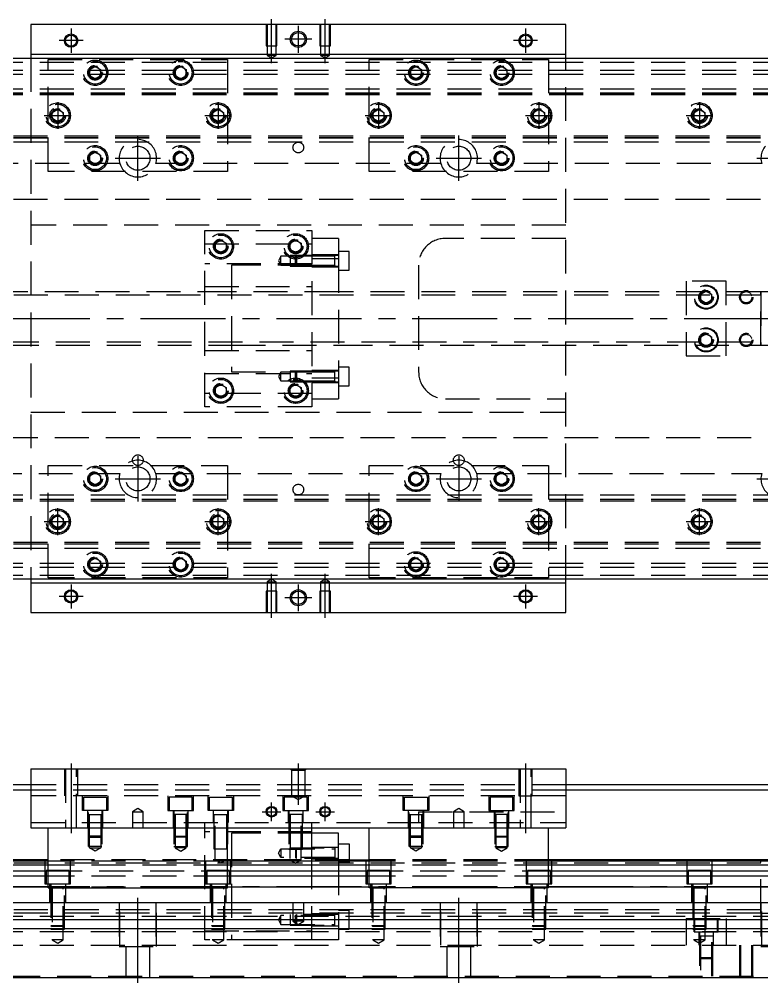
# Model space of a CAD drawing. Extents: x -15 to 702, y -285 to 112.
# Drawn here: x 142.6 to 420.3, y -248.6 to 112 of the extents above; entities that cross this region are included whole.
import ezdxf

# ---------------------------------------------------------------- set-up
doc = ezdxf.new("R2010")
doc.units = 0
doc.linetypes.add('CENTER', pattern=[50.8, 31.75, -6.35, 6.35, -6.35])
doc.linetypes.add('DASHED', pattern=[19.05, 12.7, -6.35])
doc.layers.get('0').update_dxf_attribs({"linetype": 'CONTINUOUS'})
doc.layers.add('CENTER', color=1, linetype='CENTER')

msp = doc.modelspace()

# ---------------------------------------------------------------- linework, layer by layer
at = {"color": 7, "linetype": 'CONTINUOUS'}
for p, q in [((347, 110), (147, 110)), ((147, 110), (147, 99)), ((347, 99), (347, 110)), ((3, 97.5), (491, 97.5)), ((147, 99), (347, 99)), ((147, 99), (147, 97.5)), ((347, 97.5), (347, 99)), ((491, -97.5), (3, -97.5)), ((147, -97.5), (147, -99)), ((347, -99), (147, -99)), ((147, -99), (147, -110)), ((347, -99), (347, -97.5)), ((347, -110), (347, -99)), ((147, -110), (347, -110)), ((147, -168.55), (147, -190.55)), ((147, -168.55), (347, -168.55)), ((347, -168.55), (347, -190.55)), ((147, -174.55), (3, -174.55)), ((147, -176.55), (11, -176.55)), ((491, -174.55), (347, -174.55)), ((483, -176.55), (347, -176.55)), ((147, -190.55), (347, -190.55)), ((153.5, -213.05), (153.5, -190.55)), ((220.5, -213.05), (220.5, -190.55)), ((252, -203.05), (252, -190.55)), ((273.5, -213.05), (273.5, -190.55)), ((340.5, -213.05), (340.5, -190.55)), ((262, -192.55), (252, -192.55)), ((252, -203.05), (252, -192.55)), ((262, -203.05), (262, -192.55)), ((262, -196.55), (266, -196.55)), ((266, -196.55), (266, -203.05)), ((153.5, -203.05), (17, -203.05)), ((153.5, -204.589608), (17, -204.589608)), ((153.5, -202.55), (45, -202.55)), ((273.5, -203.05), (220.5, -203.05)), ((273.5, -204.589608), (220.5, -204.589608)), ((266, -202.55), (273.5, -202.55)), ((420, -202.55), (340.5, -202.55)), ((477, -203.05), (340.5, -203.05)), ((477, -204.589608), (340.5, -204.589608)), ((420, -202.55), (419.995, -202.55)), ((420, -202.549994), (420, -203.05)), ((420, -202.549994), (420, -203.05)), ((420, -202.550502), (420, -202.55)), ((429, -202.55), (420, -202.55)), ((420.005, -202.55), (420, -202.55)), ((420, -203.047168), (420, -202.550502)), ((17, -206.710392), (153.5, -206.710392)), ((153.5, -208.620532), (17, -208.620532)), ((220.5, -206.710392), (273.5, -206.710392)), ((273.5, -208.620532), (220.5, -208.620532)), ((340.5, -206.710392), (477, -206.710392)), ((477, -208.620532), (340.5, -208.620532)), ((153.5, -212.731934), (17, -212.731934)), ((153.5, -213.05), (220.5, -213.05)), ((273.5, -212.731934), (220.5, -212.731934)), ((340.5, -213.05), (273.5, -213.05)), ((477, -212.731934), (340.5, -212.731934)), ((17, -218.55), (477, -218.55)), ((17, -224.85), (477, -224.85)), ((17, -228.25), (477, -228.25)), ((17, -246.55), (477, -246.55))]:
    msp.add_line(p, q, dxfattribs=at)
at = {"color": 3, "linetype": 'DASHED'}
for p, q in [((235.000006, 110), (235.000006, 102)), ((235.35, 110), (235.35, 102)), ((238.65, 102), (238.65, 110)), ((238.999994, 102), (238.999994, 110)), ((255.000006, 110), (255.000006, 102)), ((255.35, 110), (255.35, 102)), ((258.65, 102), (258.65, 110)), ((258.999994, 102), (258.999994, 110)), ((235.000006, 102), (238.999994, 102)), ((235.35, 102), (235.35, 98.5)), ((238.65, 98.5), (238.65, 102)), ((255.000006, 102), (258.999994, 102)), ((255.35, 102), (255.35, 98.5)), ((258.65, 98.5), (258.65, 102)), ((147, 97.5), (147, -97.5)), ((238.65, 98.5), (235.35, 98.5)), ((235.35, 98.5), (237, 97.547372)), ((237, 97.547372), (238.65, 98.5)), ((258.65, 98.5), (255.35, 98.5)), ((255.35, 98.5), (257, 97.547372)), ((257, 97.547372), (258.65, 98.5)), ((347, -97.5), (347, 97.5)), ((17, 96), (477, 96)), ((153.5, 97), (220.5, 97)), ((153.5, 55), (153.5, 97)), ((169, 93.1547), (171, 94.309402)), ((171, 94.309402), (173, 93.1547)), ((201, 93.1547), (203, 94.309402)), ((203, 94.309402), (205, 93.1547)), ((220.5, 97), (220.5, 55)), ((273.5, 97), (340.5, 97)), ((273.5, 55), (273.5, 97)), ((289, 93.1547), (291, 94.309402)), ((291, 94.309402), (293, 93.1547)), ((321, 93.1547), (323, 94.309402)), ((323, 94.309402), (325, 93.1547)), ((340.5, 97), (340.5, 55)), ((17, 93), (477, 93)), ((17, 91.5), (477, 91.5)), ((169, 90.8453), (169, 93.1547)), ((171, 89.690598), (169, 90.8453)), ((173, 90.8453), (171, 89.690598)), ((173, 93.1547), (173, 90.8453)), ((173.483582, 92.286038), (173.5, 92)), ((201, 90.8453), (201, 93.1547)), ((203, 89.690598), (201, 90.8453)), ((205, 90.8453), (203, 89.690598)), ((205, 93.1547), (205, 90.8453)), ((205.483582, 92.286038), (205.5, 92)), ((288.5, 92), (288.518502, 92.303588)), ((289, 90.8453), (289, 93.1547)), ((291, 89.690598), (289, 90.8453)), ((293, 90.8453), (291, 89.690598)), ((293, 93.1547), (293, 90.8453)), ((320.5, 92), (320.512884, 92.253488)), ((321, 90.8453), (321, 93.1547)), ((323, 89.690598), (321, 90.8453)), ((325, 90.8453), (323, 89.690598)), ((325, 93.1547), (325, 90.8453)), ((17, 86), (477, 86)), ((17, 84.460392), (477, 84.460392)), ((17, 84.403994), (477, 84.403994)), ((17, 83.8), (477, 83.8)), ((154.5, 76), (154.534018, 76.411016)), ((155, 77.1547), (157, 78.309402)), ((155, 74.8453), (155, 77.1547)), ((157, 78.309402), (159, 77.1547)), ((159, 77.1547), (159, 74.8453)), ((215, 77.1547), (217, 78.309402)), ((215, 74.8453), (215, 77.1547)), ((217, 78.309402), (219, 77.1547)), ((219, 77.1547), (219, 74.8453)), ((219.483582, 76.286038), (219.5, 76)), ((274.5, 76), (274.534018, 76.411016)), ((275, 77.1547), (277, 78.309402)), ((275, 74.8453), (275, 77.1547)), ((277, 78.309402), (279, 77.1547)), ((279, 77.1547), (279, 74.8453)), ((334.5, 76), (334.534018, 76.411016)), ((335, 77.1547), (337, 78.309402)), ((335, 74.8453), (335, 77.1547)), ((337, 78.309402), (339, 77.1547)), ((339, 77.1547), (339, 74.8453)), ((394.5, 76), (394.534018, 76.411016)), ((395, 77.1547), (397, 78.309402)), ((395, 74.8453), (395, 77.1547)), ((397, 78.309402), (399, 77.1547)), ((399, 77.1547), (399, 74.8453)), ((157, 73.690598), (155, 74.8453)), ((159, 74.8453), (157, 73.690598)), ((217, 73.690598), (215, 74.8453)), ((219, 74.8453), (217, 73.690598)), ((277, 73.690598), (275, 74.8453)), ((279, 74.8453), (277, 73.690598)), ((337, 73.690598), (335, 74.8453)), ((339, 74.8453), (337, 73.690598)), ((397, 73.690598), (395, 74.8453)), ((399, 74.8453), (397, 73.690598)), ((477, 68.2), (17, 68.2)), ((477, 67.596006), (17, 67.596006)), ((477, 67.539608), (17, 67.539608)), ((477, 66), (17, 66)), ((169, 61.1547), (171, 62.309402)), ((171, 62.309402), (173, 61.1547)), ((201, 61.1547), (203, 62.309402)), ((203, 62.309402), (205, 61.1547)), ((289, 61.1547), (291, 62.309402)), ((291, 62.309402), (293, 61.1547)), ((321, 61.1547), (323, 62.309402)), ((323, 62.309402), (325, 61.1547)), ((180.291796, 58), (73.708204, 58)), ((169, 58.8453), (169, 61.1547)), ((171, 57.690598), (169, 58.8453)), ((173, 58.8453), (171, 57.690598)), ((173, 61.1547), (173, 58.8453)), ((173.483582, 60.286038), (173.5, 60)), ((300.291796, 58), (193.708204, 58)), ((201, 58.8453), (201, 61.1547)), ((203, 57.690598), (201, 58.8453)), ((205, 58.8453), (203, 57.690598)), ((205, 61.1547), (205, 58.8453)), ((205.483582, 60.286038), (205.5, 60)), ((289, 58.8453), (289, 61.1547)), ((291, 57.690598), (289, 58.8453)), ((293, 58.8453), (291, 57.690598)), ((293, 61.1547), (293, 58.8453)), ((293.483582, 60.286038), (293.5, 60)), ((420.291796, 58), (313.708204, 58)), ((320.5, 60), (320.512884, 60.253488)), ((321, 58.8453), (321, 61.1547)), ((323, 57.690598), (321, 58.8453)), ((325, 58.8453), (323, 57.690598)), ((325, 61.1547), (325, 58.8453)), ((220.5, 55), (153.5, 55)), ((340.5, 55), (273.5, 55)), ((477, 44.5), (22.640312, 44.5)), ((347, 35), (147, 35)), ((212, 33), (252, 33)), ((212, -33), (212, 33)), ((252, 33), (252, -33)), ((216, 28.1547), (218, 29.309402)), ((218, 29.309402), (220, 28.1547)), ((244, 28.1547), (246, 29.309402)), ((246, 29.309402), (248, 28.1547)), ((262, 30), (252, 30)), ((262, 30), (262, 22.36068)), ((347, 30), (302, 30)), ((212, 28), (252, 28)), ((216, 25.8453), (216, 28.1547)), ((218, 24.690598), (216, 25.8453)), ((220, 25.8453), (218, 24.690598)), ((220, 28.1547), (220, 25.8453)), ((220.483582, 27.286038), (220.5, 27)), ((244, 25.8453), (244, 28.1547)), ((246, 24.690598), (244, 25.8453)), ((248, 25.8453), (246, 24.690598)), ((248, 28.1547), (248, 25.8453)), ((248.483582, 27.286038), (248.5, 27)), ((240.5, 23.300636), (239.547372, 21.650636)), ((239.547372, 21.650636), (240.5, 20.000636)), ((240.5, 20.000636), (240.5, 23.300636)), ((244, 23.300636), (240.5, 23.300636)), ((244, 23.65063), (244, 19.65064)), ((246.35, 23.65063), (244, 23.65063)), ((246, 23.300636), (244, 23.300636)), ((246.35, 23.650636), (246, 23.300636)), ((246, 20.000636), (246, 23.300636)), ((252, 23.300636), (246, 23.300636)), ((252, 23.300636), (246, 23.300636)), ((246.35, 23.650636), (246.35, 19.650636)), ((252, 23.650632), (246.35, 23.650636)), ((252, 23.65063), (246.35, 23.65063)), ((262, 23.900636), (252, 23.900636)), ((260.605, 23.650636), (252, 23.650632)), ((260.6, 23.300636), (252, 23.300636)), ((262, 22.36068), (252, 22.36068)), ((262, 23.650636), (260.595, 23.650636)), ((260.6, 19.65063), (260.6, 23.65064)), ((260.6, 23.300636), (260.6, 23.65064)), ((260.6, 23.434174), (260.6, 23.650636)), ((260.6, 23.650636), (260.6, 23.433968)), ((266, 25.150636), (262, 25.150636)), ((262, 22.36068), (262, -22.36068)), ((266, 18.150636), (266, 25.150636)), ((252, 20.5), (212, 20.5)), ((222, 20), (222, -20)), ((252, 20), (222, 20)), ((240.5, 20.000636), (244, 20.000636)), ((244, 20.000636), (246, 20.000636)), ((244, 19.65064), (246.35, 19.65064)), ((246, 20.000636), (252, 20.000636)), ((246, 20.000636), (246.35, 19.650636)), ((246, 20.000636), (252, 20.000636)), ((246.35, 19.65064), (252, 19.65064)), ((246.35, 19.650636), (252, 19.650638)), ((252, 20.000636), (260.6, 20.000636)), ((252, 19.650638), (260.605, 19.650636)), ((252, 19.400636), (262, 19.400636)), ((260.595, 19.650636), (262, 19.650636)), ((260.6, 19.65063), (260.6, 20.000636)), ((260.6, 19.867344), (260.6, 19.650636)), ((260.6, 19.650636), (260.6, 19.867096)), ((262, 18.150636), (266, 18.150636)), ((292, 20), (292, -20)), ((212, 12), (252, 12)), ((392, 14), (392, -14)), ((407, 14), (392, 14)), ((407, -14), (407, 14)), ((222, 10), (42, 10)), ((420, 8.75), (42, 8.75)), ((262, 10), (222, 10)), ((262, 10), (222, 10)), ((262, 9.999994), (222, 9.999994)), ((420.005, 10), (262, 10)), ((397.5, 9.1547), (399.5, 10.309402)), ((397.5, 6.8453), (397.5, 9.1547)), ((399.5, 10.309402), (401.5, 9.1547)), ((401.5, 9.1547), (401.5, 6.8453)), ((401.983582, 8.286038), (402, 8)), ((429, 10), (419.995, 10)), ((420, 10.000006), (420, -10.000006)), ((420, 10.000006), (420, -10.000006)), ((420, -10), (420, 10)), ((420, 10), (420, 8.95261)), ((399.5, 5.690598), (397.5, 6.8453)), ((401.5, 6.8453), (399.5, 5.690598)), ((397.5, -6.8453), (399.5, -5.690598)), ((397.5, -9.1547), (397.5, -6.8453)), ((399.5, -5.690598), (401.5, -6.8453)), ((401.5, -6.8453), (401.5, -9.1547)), ((42, -8.75), (420, -8.75)), ((42, -10), (222, -10)), ((222, -9.999994), (262, -9.999994)), ((222, -10), (262, -10)), ((222, -10), (262, -10)), ((262, -10), (420.005, -10)), ((399.5, -10.309402), (397.5, -9.1547)), ((401.5, -9.1547), (399.5, -10.309402)), ((401.983582, -7.713962), (402, -8)), ((419.995, -10), (429, -10)), ((420, -8.95261), (420, -9.999498)), ((420, -9.999498), (420, -10)), ((212, -12), (252, -12)), ((392, -14), (407, -14)), ((212, -20.5), (252, -20.5)), ((222, -20), (252, -20)), ((240.5, -20.000636), (239.547372, -21.650636)), ((240.5, -23.300636), (240.5, -20.000636)), ((244, -20.000636), (240.5, -20.000636)), ((244, -19.65064), (244, -23.65063)), ((246.35, -19.65064), (244, -19.65064)), ((246, -20.000636), (244, -20.000636)), ((246.35, -19.650636), (246, -20.000636)), ((246, -23.300636), (246, -20.000636)), ((252, -20.000636), (246, -20.000636)), ((252, -20.000636), (246, -20.000636)), ((246.35, -19.650636), (246.35, -23.650636)), ((252, -19.650638), (246.35, -19.650636)), ((252, -19.65064), (246.35, -19.65064)), ((262, -19.400636), (252, -19.400636)), ((260.605, -19.650636), (252, -19.650638)), ((260.6, -20.000636), (252, -20.000636)), ((262, -19.650636), (260.595, -19.650636)), ((260.6, -23.65064), (260.6, -19.65063)), ((260.6, -20.000636), (260.6, -19.65063)), ((260.6, -19.867096), (260.6, -19.650636)), ((260.6, -19.650636), (260.6, -19.867302)), ((266, -18.150636), (262, -18.150636)), ((266, -25.150636), (266, -18.150636)), ((216, -25.8453), (218, -24.690598)), ((218, -24.690598), (220, -25.8453)), ((239.547372, -21.650636), (240.5, -23.300636)), ((240.5, -23.300636), (244, -23.300636)), ((244, -23.300636), (246, -23.300636)), ((244, -23.65063), (246.35, -23.65063)), ((244, -25.8453), (246, -24.690598)), ((246, -23.300636), (252, -23.300636)), ((246, -23.300636), (246.35, -23.650636)), ((246, -23.300636), (252, -23.300636)), ((246, -24.690598), (248, -25.8453)), ((246.35, -23.65063), (252, -23.65063)), ((246.35, -23.650636), (252, -23.650632)), ((262, -22.36068), (252, -22.36068)), ((252, -23.300636), (260.6, -23.300636)), ((252, -23.650632), (260.605, -23.650636)), ((252, -23.900636), (262, -23.900636)), ((260.595, -23.650636), (262, -23.650636)), ((260.6, -23.65064), (260.6, -23.300636)), ((260.6, -23.433926), (260.6, -23.650636)), ((260.6, -23.650636), (260.6, -23.434174)), ((262, -22.36068), (262, -30)), ((262, -25.150636), (266, -25.150636)), ((252, -28), (212, -28)), ((215.5, -27), (215.518502, -26.696412)), ((216, -28.1547), (216, -25.8453)), ((218, -29.309402), (216, -28.1547)), ((220, -28.1547), (218, -29.309402)), ((220, -25.8453), (220, -28.1547)), ((244, -28.1547), (244, -25.8453)), ((246, -29.309402), (244, -28.1547)), ((248, -28.1547), (246, -29.309402)), ((248, -25.8453), (248, -28.1547)), ((248.483582, -26.713962), (248.5, -27)), ((252, -30), (262, -30)), ((302, -30), (347, -30)), ((147, -35), (347, -35)), ((252, -33), (212, -33)), ((22.640312, -44.5), (477, -44.5)), ((153.5, -55), (220.5, -55)), ((153.5, -97), (153.5, -55)), ((220.5, -55), (220.5, -97)), ((273.5, -97), (273.5, -55)), ((273.5, -55), (340.5, -55)), ((340.5, -55), (340.5, -97)), ((73.708204, -58), (180.291796, -58)), ((168.5, -60), (168.512884, -59.746512)), ((169, -58.8453), (171, -57.690598)), ((169, -61.1547), (169, -58.8453)), ((171, -62.309402), (169, -61.1547)), ((171, -57.690598), (173, -58.8453)), ((173, -61.1547), (171, -62.309402)), ((173, -58.8453), (173, -61.1547)), ((193.708204, -58), (300.291796, -58)), ((201, -58.8453), (203, -57.690598)), ((201, -61.1547), (201, -58.8453)), ((203, -62.309402), (201, -61.1547)), ((203, -57.690598), (205, -58.8453)), ((205, -61.1547), (203, -62.309402)), ((205, -58.8453), (205, -61.1547)), ((205.483582, -59.713962), (205.5, -60)), ((289, -58.8453), (291, -57.690598)), ((289, -61.1547), (289, -58.8453)), ((291, -62.309402), (289, -61.1547)), ((291, -57.690598), (293, -58.8453)), ((293, -61.1547), (291, -62.309402)), ((293, -58.8453), (293, -61.1547)), ((293.483582, -59.713962), (293.5, -60)), ((313.708204, -58), (420.291796, -58)), ((321, -58.8453), (323, -57.690598)), ((321, -61.1547), (321, -58.8453)), ((323, -62.309402), (321, -61.1547)), ((323, -57.690598), (325, -58.8453)), ((325, -61.1547), (323, -62.309402)), ((325, -58.8453), (325, -61.1547)), ((325.483582, -59.713962), (325.5, -60)), ((17, -66), (477, -66)), ((17, -67.539608), (477, -67.539608)), ((17, -67.596006), (477, -67.596006)), ((17, -68.2), (477, -68.2)), ((155, -74.8453), (157, -73.690598)), ((155, -77.1547), (155, -74.8453)), ((157, -73.690598), (159, -74.8453)), ((159, -74.8453), (159, -77.1547)), ((159.483582, -75.713962), (159.5, -76)), ((214.5, -76), (214.534018, -75.588984)), ((215, -74.8453), (217, -73.690598)), ((215, -77.1547), (215, -74.8453)), ((217, -73.690598), (219, -74.8453)), ((219, -74.8453), (219, -77.1547)), ((274.5, -76), (274.534018, -75.588984)), ((275, -74.8453), (277, -73.690598)), ((275, -77.1547), (275, -74.8453)), ((277, -73.690598), (279, -74.8453)), ((279, -74.8453), (279, -77.1547)), ((335, -74.8453), (337, -73.690598)), ((335, -77.1547), (335, -74.8453)), ((337, -73.690598), (339, -74.8453)), ((339, -74.8453), (339, -77.1547)), ((339.483582, -75.713962), (339.5, -76)), ((394.5, -76), (394.534018, -75.588984)), ((395, -74.8453), (397, -73.690598)), ((395, -77.1547), (395, -74.8453)), ((397, -73.690598), (399, -74.8453)), ((399, -74.8453), (399, -77.1547)), ((157, -78.309402), (155, -77.1547)), ((159, -77.1547), (157, -78.309402)), ((217, -78.309402), (215, -77.1547)), ((219, -77.1547), (217, -78.309402)), ((277, -78.309402), (275, -77.1547)), ((279, -77.1547), (277, -78.309402)), ((337, -78.309402), (335, -77.1547)), ((339, -77.1547), (337, -78.309402)), ((397, -78.309402), (395, -77.1547)), ((399, -77.1547), (397, -78.309402)), ((477, -83.8), (17, -83.8)), ((477, -84.403994), (17, -84.403994)), ((477, -84.460392), (17, -84.460392)), ((477, -86), (17, -86)), ((169, -90.8453), (171, -89.690598)), ((171, -89.690598), (173, -90.8453)), ((201, -90.8453), (203, -89.690598)), ((203, -89.690598), (205, -90.8453)), ((289, -90.8453), (291, -89.690598)), ((291, -89.690598), (293, -90.8453)), ((321, -90.8453), (323, -89.690598)), ((323, -89.690598), (325, -90.8453)), ((17, -91.5), (477, -91.5)), ((17, -93), (477, -93)), ((168.5, -92), (168.512884, -91.746512)), ((169, -93.1547), (169, -90.8453)), ((171, -94.309402), (169, -93.1547)), ((173, -93.1547), (171, -94.309402)), ((173, -90.8453), (173, -93.1547)), ((201, -93.1547), (201, -90.8453)), ((203, -94.309402), (201, -93.1547)), ((205, -93.1547), (203, -94.309402)), ((205, -90.8453), (205, -93.1547)), ((205.483582, -91.713962), (205.5, -92)), ((289, -93.1547), (289, -90.8453)), ((291, -94.309402), (289, -93.1547)), ((293, -93.1547), (291, -94.309402)), ((293, -90.8453), (293, -93.1547)), ((293.483582, -91.713962), (293.5, -92)), ((321, -93.1547), (321, -90.8453)), ((323, -94.309402), (321, -93.1547)), ((325, -93.1547), (323, -94.309402)), ((325, -90.8453), (325, -93.1547)), ((325.483582, -91.713962), (325.5, -92)), ((17, -96), (477, -96)), ((220.5, -97), (153.5, -97)), ((340.5, -97), (273.5, -97)), ((237, -97.547372), (235.35, -98.5)), ((235.35, -98.5), (238.65, -98.5)), ((235.35, -98.5), (235.35, -102)), ((238.65, -98.5), (237, -97.547372)), ((238.65, -102), (238.65, -98.5)), ((257, -97.547372), (255.35, -98.5)), ((255.35, -98.5), (258.65, -98.5)), ((255.35, -98.5), (255.35, -102)), ((258.65, -98.5), (257, -97.547372)), ((258.65, -102), (258.65, -98.5)), ((238.999994, -102), (235.000006, -102)), ((235.000006, -102), (235.000006, -110)), ((235.35, -102), (235.35, -110)), ((238.65, -110), (238.65, -102)), ((238.999994, -110), (238.999994, -102)), ((258.999994, -102), (255.000006, -102)), ((255.000006, -102), (255.000006, -110)), ((255.35, -102), (255.35, -110)), ((258.65, -110), (258.65, -102)), ((258.999994, -110), (258.999994, -102)), ((159.500006, -168.55), (159.500006, -178.55)), ((159.9, -168.55), (159.9, -190.55)), ((164.1, -190.55), (164.1, -168.55)), ((164.499994, -178.55), (164.499994, -168.55)), ((244.5, -169.05), (244, -168.55)), ((244.5, -169.05), (244.5, -178.55)), ((244.5, -169.05), (249.5, -169.05)), ((250, -168.55), (249.5, -169.05)), ((249.5, -178.55), (249.5, -169.05)), ((329.500006, -168.55), (329.500006, -178.55)), ((329.9, -168.55), (329.9, -190.55)), ((334.1, -190.55), (334.1, -168.55)), ((334.499994, -178.55), (334.499994, -168.55)), ((347, -174.55), (147, -174.55)), ((347, -176.55), (147, -176.55)), ((347, -178.55), (147, -178.55)), ((166.25, -184.05), (166.25, -178.55)), ((166.75, -179.05), (175.25, -179.05)), ((166.75, -184.05), (166.75, -179.05)), ((175.25, -179.05), (175.25, -184.05)), ((175.75, -178.55), (175.75, -184.05)), ((198.25, -178.55), (198.25, -184.05)), ((207.25, -179.05), (198.75, -179.05)), ((198.75, -179.05), (198.75, -184.05)), ((207.25, -184.05), (207.25, -179.05)), ((207.75, -184.05), (207.75, -178.55)), ((213.25, -184.05), (213.25, -178.55)), ((213.75, -179.05), (222.25, -179.05)), ((213.75, -184.05), (213.75, -179.05)), ((222.25, -179.05), (222.25, -184.05)), ((222.75, -178.55), (222.75, -184.05)), ((241.25, -178.55), (241.25, -184.05)), ((250.25, -179.05), (241.75, -179.05)), ((241.75, -179.05), (241.75, -184.05)), ((249.5, -178.55), (244.5, -178.55)), ((244.5, -178.55), (247, -179.993376)), ((247, -179.993376), (249.5, -178.55)), ((250.25, -184.05), (250.25, -179.05)), ((250.75, -184.05), (250.75, -178.55)), ((286.25, -184.05), (286.25, -178.55)), ((286.75, -179.05), (295.25, -179.05)), ((286.75, -184.05), (286.75, -179.05)), ((295.25, -179.05), (295.25, -184.05)), ((295.75, -178.55), (295.75, -184.05)), ((318.25, -178.55), (318.25, -184.05)), ((327.25, -179.05), (318.75, -179.05)), ((318.75, -179.05), (318.75, -184.05)), ((327.25, -184.05), (327.25, -179.05)), ((327.75, -184.05), (327.75, -178.55)), ((329.500006, -178.55), (334.499994, -178.55)), ((187, -183.3953), (185, -184.55)), ((189, -184.55), (187, -183.3953)), ((307, -183.3953), (305, -184.55)), ((309, -184.55), (307, -183.3953)), ((175.75, -184.05), (166.25, -184.05)), ((168.25, -190.55), (168.25, -184.05)), ((168.500006, -197.55), (168.499992, -184.05)), ((168.499994, -185.65), (173.500006, -185.65)), ((168.9, -198.05), (168.9, -185.65)), ((173.1, -185.65), (173.1, -198.05)), ((173.500008, -184.05), (173.499994, -197.55)), ((173.75, -184.05), (173.75, -190.55)), ((185, -184.55), (187, -184.55)), ((185, -184.55), (185, -190.55)), ((187, -184.55), (189, -184.55)), ((189, -190.55), (189, -184.55)), ((198.25, -184.05), (207.75, -184.05)), ((200.25, -184.05), (200.25, -190.55)), ((200.499992, -184.05), (200.500006, -197.55)), ((205.500006, -185.65), (200.499994, -185.65)), ((200.9, -185.65), (200.9, -198.05)), ((205.1, -198.05), (205.1, -185.65)), ((205.499994, -197.55), (205.500008, -184.05)), ((205.75, -190.55), (205.75, -184.05)), ((222.75, -184.05), (213.25, -184.05)), ((215.25, -188.55), (215.25, -184.05)), ((215.500006, -198.55), (215.499994, -184.05)), ((215.499995, -185.65), (220.500005, -185.65)), ((215.9, -202.55), (215.9, -185.65)), ((220.1, -185.65), (220.1, -202.55)), ((220.500006, -184.05), (220.499994, -198.55)), ((220.75, -184.05), (220.75, -188.55)), ((241.25, -184.05), (250.75, -184.05)), ((243.25, -184.05), (243.25, -188.55)), ((243.499994, -184.05), (243.500006, -198.55)), ((248.500005, -185.65), (243.499995, -185.65)), ((243.9, -185.65), (243.9, -202.55)), ((248.1, -202.55), (248.1, -185.65)), ((248.499994, -198.55), (248.500006, -184.05)), ((248.75, -188.55), (248.75, -184.05)), ((295.75, -184.05), (286.25, -184.05)), ((288.25, -190.55), (288.25, -184.05)), ((288.500006, -197.55), (288.499992, -184.05)), ((288.499994, -185.65), (293.500006, -185.65)), ((288.9, -198.05), (288.9, -185.65)), ((292, -184.55), (347, -184.55)), ((292, -184.55), (292, -188.55)), ((293.1, -185.65), (293.1, -198.05)), ((293.500008, -184.05), (293.499994, -197.55)), ((293.75, -184.05), (293.75, -190.55)), ((305, -184.55), (307, -184.55)), ((305, -184.55), (305, -190.55)), ((307, -184.55), (309, -184.55)), ((309, -190.55), (309, -184.55)), ((318.25, -184.05), (327.75, -184.05)), ((320.25, -184.05), (320.25, -190.55)), ((320.499992, -184.05), (320.500006, -197.55)), ((325.500006, -185.65), (320.499994, -185.65)), ((320.9, -185.65), (320.9, -198.05)), ((325.1, -198.05), (325.1, -185.65)), ((325.499994, -197.55), (325.500008, -184.05)), ((325.75, -190.55), (325.75, -184.05)), ((147, -188.55), (347, -188.55)), ((212, -190.55), (212, -188.55)), ((212, -232.55), (212, -190.55)), ((252, -190.55), (252, -188.55)), ((173.5, -193.65), (168.5, -193.65)), ((168.9, -194.05), (168.5, -193.65)), ((168.9, -194.05), (173.1, -194.05)), ((173.5, -193.65), (173.1, -194.05)), ((200.5, -193.65), (205.5, -193.65)), ((200.5, -193.65), (200.9, -194.05)), ((205.1, -194.05), (200.9, -194.05)), ((205.1, -194.05), (205.5, -193.65)), ((252, -192.05), (212, -192.05)), ((222, -192.55), (222, -232.55)), ((252, -192.55), (222, -192.55)), ((293.5, -193.65), (288.5, -193.65)), ((288.9, -194.05), (288.5, -193.65)), ((288.9, -194.05), (293.1, -194.05)), ((293.5, -193.65), (293.1, -194.05)), ((320.5, -193.65), (325.5, -193.65)), ((320.5, -193.65), (320.9, -194.05)), ((325.1, -194.05), (320.9, -194.05)), ((325.1, -194.05), (325.5, -193.65)), ((173.499994, -197.55), (168.500006, -197.55)), ((168.9, -198.05), (173.1, -198.05)), ((171, -199.262436), (168.9, -198.05)), ((173.1, -198.05), (171, -199.262436)), ((200.500006, -197.55), (205.499994, -197.55)), ((205.1, -198.05), (200.9, -198.05)), ((200.9, -198.05), (203, -199.262436)), ((203, -199.262436), (205.1, -198.05)), ((244, -200.25), (244, -198.050006)), ((244, -198.050006), (262, -198.050006)), ((246, -198.4), (246.35, -198.05)), ((246.35, -200.25), (246.35, -198.05)), ((252, -197.8), (262, -197.8)), ((260.6, -198.049994), (260.6, -202.050006)), ((293.499994, -197.55), (288.500006, -197.55)), ((288.9, -198.05), (293.1, -198.05)), ((291, -199.262436), (288.9, -198.05)), ((293.1, -198.05), (291, -199.262436)), ((320.500006, -197.55), (325.499994, -197.55)), ((325.1, -198.05), (320.9, -198.05)), ((320.9, -198.05), (323, -199.262436)), ((323, -199.262436), (325.1, -198.05)), ((220.499994, -198.55), (215.500006, -198.55)), ((239.547372, -200.05), (240.5, -198.4)), ((240.5, -201.7), (239.547372, -200.05)), ((240.5, -198.4), (240.5, -201.7)), ((240.5, -198.4), (260.6, -198.4)), ((260.6, -201.7), (240.5, -201.7)), ((243.500006, -198.55), (248.499994, -198.55)), ((244, -202.049994), (244, -200.25)), ((246, -198.4), (246, -200.25)), ((246, -200.25), (246, -201.7)), ((246.35, -202.05), (246, -201.7)), ((246.35, -202.05), (246.35, -200.25)), ((420, -203.8), (42, -203.8)), ((152.25, -203.05), (152.25, -211.55)), ((266, -202.55), (153.5, -202.55)), ((220.5, -203.05), (153.5, -203.05)), ((220.5, -204.589608), (153.5, -204.589608)), ((161.75, -211.55), (161.75, -203.05)), ((212.25, -203.05), (212.25, -211.55)), ((215.9, -202.55), (220.1, -202.55)), ((218, -203.762436), (215.9, -202.55)), ((220.1, -202.55), (218, -203.762436)), ((221.75, -211.55), (221.75, -203.05)), ((248.1, -202.55), (243.9, -202.55)), ((243.9, -202.55), (246, -203.762436)), ((262, -202.049994), (244, -202.049994)), ((246, -203.762436), (248.1, -202.55)), ((262, -202.3), (252, -202.3)), ((252, -232.55), (252, -203.05)), ((252, -232.55), (252, -203.05)), ((262, -203.05), (262, -232.55)), ((266, -203.55), (262, -203.55)), ((266, -203.05), (266, -203.55)), ((272.25, -203.05), (272.25, -211.55)), ((340.5, -202.55), (273.5, -202.55)), ((340.5, -203.05), (273.5, -203.05)), ((340.5, -204.589608), (273.5, -204.589608)), ((281.75, -211.55), (281.75, -203.05)), ((332.25, -203.05), (332.25, -211.55)), ((341.75, -211.55), (341.75, -203.05)), ((392.25, -203.05), (392.25, -211.55)), ((401.75, -211.55), (401.75, -203.05)), ((420, -222.55), (420, -203.05)), ((161.25, -206.55), (152.75, -206.55)), ((152.75, -206.55), (152.75, -211.55)), ((153.5, -206.710392), (220.5, -206.710392)), ((220.5, -208.620532), (153.5, -208.620532)), ((161.25, -211.55), (161.25, -206.55)), ((221.25, -206.55), (212.75, -206.55)), ((212.75, -206.55), (212.75, -211.55)), ((221.25, -211.55), (221.25, -206.55)), ((281.25, -206.55), (272.75, -206.55)), ((272.75, -206.55), (272.75, -211.55)), ((273.5, -206.710392), (340.5, -206.710392)), ((340.5, -208.620532), (273.5, -208.620532)), ((281.25, -211.55), (281.25, -206.55)), ((341.25, -206.55), (332.75, -206.55)), ((332.75, -206.55), (332.75, -211.55)), ((341.25, -211.55), (341.25, -206.55)), ((401.25, -206.55), (392.75, -206.55)), ((392.75, -206.55), (392.75, -211.55)), ((401.25, -211.55), (401.25, -206.55)), ((152.25, -211.55), (161.75, -211.55)), ((154, -211.55), (154, -218.55)), ((154.500006, -211.55), (154.500006, -228.55)), ((159.499994, -228.55), (159.499994, -211.55)), ((160, -218.55), (160, -211.55)), ((212.25, -211.55), (221.75, -211.55)), ((214, -211.55), (214, -218.55)), ((214.500006, -211.55), (214.500006, -228.55)), ((219.499994, -228.55), (219.499994, -211.55)), ((220, -218.55), (220, -211.55)), ((272.25, -211.55), (281.75, -211.55)), ((274, -211.55), (274, -218.55)), ((274.500006, -211.55), (274.500006, -228.55)), ((279.499994, -228.55), (279.499994, -211.55)), ((280, -218.55), (280, -211.55)), ((332.25, -211.55), (341.75, -211.55)), ((334, -211.55), (334, -218.55)), ((334.500006, -211.55), (334.500006, -228.55)), ((339.499994, -228.55), (339.499994, -211.55)), ((340, -218.55), (340, -211.55)), ((392.25, -211.55), (401.75, -211.55)), ((394, -211.55), (394, -218.55)), ((394.500006, -211.55), (394.500006, -228.55)), ((399.499994, -228.55), (399.499994, -211.55)), ((400, -218.55), (400, -211.55)), ((220.5, -212.731934), (153.5, -212.731934)), ((159.500006, -213.15), (154.499994, -213.15)), ((154.9, -213.15), (154.9, -232.55)), ((159.1, -232.55), (159.1, -213.15)), ((219.500006, -213.15), (214.499994, -213.15)), ((214.9, -213.15), (214.9, -232.55)), ((219.1, -232.55), (219.1, -213.15)), ((340.5, -212.731934), (273.5, -212.731934)), ((279.500006, -213.15), (274.499994, -213.15)), ((274.9, -213.15), (274.9, -232.55)), ((279.1, -232.55), (279.1, -213.15)), ((339.500006, -213.15), (334.499994, -213.15)), ((334.9, -213.15), (334.9, -232.55)), ((339.1, -232.55), (339.1, -213.15)), ((399.500006, -213.15), (394.499994, -213.15)), ((394.9, -213.15), (394.9, -232.55)), ((399.1, -232.55), (399.1, -213.15)), ((180, -218.55), (180, -235.05)), ((180.291796, -234.55), (180.291796, -218.55)), ((193.708204, -218.55), (193.708204, -234.55)), ((194, -235.05), (194, -218.55)), ((245, -218.55), (245, -225.55)), ((249, -225.55), (249, -218.55)), ((300, -218.55), (300, -235.05)), ((300.291796, -234.55), (300.291796, -218.55)), ((313.708204, -218.55), (313.708204, -234.55)), ((314, -235.05), (314, -218.55)), ((420, -218.55), (420, -235.05)), ((420.291796, -234.55), (420.291796, -218.55)), ((420, -221.3), (42, -221.3)), ((420, -222.55), (42, -222.55)), ((240.5, -223.4), (239.547372, -225.05)), ((240.5, -226.7), (240.5, -223.4)), ((260.6, -223.4), (240.5, -223.4)), ((244, -223.050006), (244, -224.85)), ((262, -223.050006), (244, -223.050006)), ((246.35, -223.05), (246, -223.4)), ((246, -224.85), (246, -223.4)), ((246.35, -223.05), (246.35, -224.85)), ((262, -222.8), (252, -222.8)), ((260.6, -227.050006), (260.6, -223.049994)), ((266, -221.55), (262, -221.55)), ((266, -224.85), (266, -221.55)), ((420.291796, -222.55), (429, -222.55)), ((17, -223.7), (477, -223.7)), ((239.547372, -225.05), (240.5, -226.7)), ((240.5, -226.7), (260.6, -226.7)), ((244, -224.85), (244, -227.049994)), ((244, -227.049994), (262, -227.049994)), ((249, -225.55), (245, -225.55)), ((245, -225.55), (247, -226.7047)), ((246, -226.7), (246, -224.85)), ((246, -226.7), (246.35, -227.05)), ((246.35, -224.85), (246.35, -227.05)), ((247, -226.7047), (249, -225.55)), ((266, -228.25), (266, -224.85)), ((392, -224.55), (392, -234.55)), ((392, -224.55), (407, -224.55)), ((395, -229.55), (395, -224.55)), ((395.25, -229.55), (395.25, -224.55)), ((403.75, -229.55), (403.75, -224.55)), ((404, -229.55), (404, -224.55)), ((407, -224.55), (407, -234.55)), ((17, -229.4), (477, -229.4)), ((154.5, -227.15), (159.5, -227.15)), ((154.5, -227.15), (154.9, -227.55)), ((154.500006, -228.55), (159.499994, -228.55)), ((159.1, -227.55), (154.9, -227.55)), ((159.1, -227.55), (159.5, -227.15)), ((212, -229.17077), (252, -229.17077)), ((214.5, -227.15), (219.5, -227.15)), ((214.5, -227.15), (214.9, -227.55)), ((214.500006, -228.55), (219.499994, -228.55)), ((219.1, -227.55), (214.9, -227.55)), ((219.1, -227.55), (219.5, -227.15)), ((252, -227.3), (262, -227.3)), ((262, -228.55), (266, -228.55)), ((266, -228.55), (266, -228.25)), ((274.5, -227.15), (279.5, -227.15)), ((274.5, -227.15), (274.9, -227.55)), ((274.500006, -228.55), (279.499994, -228.55)), ((279.1, -227.55), (274.9, -227.55)), ((279.1, -227.55), (279.5, -227.15)), ((334.5, -227.15), (339.5, -227.15)), ((334.5, -227.15), (334.9, -227.55)), ((334.500006, -228.55), (339.499994, -228.55)), ((339.1, -227.55), (334.9, -227.55)), ((339.1, -227.55), (339.5, -227.15)), ((394.5, -227.15), (399.5, -227.15)), ((394.5, -227.15), (394.9, -227.55)), ((394.500006, -228.55), (399.499994, -228.55)), ((399.1, -227.55), (394.9, -227.55)), ((395, -229.55), (404, -229.55)), ((396.75, -229.55), (396.75, -234.55)), ((396.999996, -229.55), (397.000006, -246.05)), ((399.1, -227.55), (399.5, -227.15)), ((401.999994, -246.05), (402.000004, -229.55)), ((402.25, -234.55), (402.25, -229.55)), ((159.1, -232.55), (154.9, -232.55)), ((154.9, -232.55), (157, -233.762436)), ((157, -233.762436), (159.1, -232.55)), ((252, -232.55), (212, -232.55)), ((219.1, -232.55), (214.9, -232.55)), ((214.9, -232.55), (217, -233.762436)), ((217, -233.762436), (219.1, -232.55)), ((262, -232.55), (222, -232.55)), ((279.1, -232.55), (274.9, -232.55)), ((274.9, -232.55), (277, -233.762436)), ((277, -233.762436), (279.1, -232.55)), ((339.1, -232.55), (334.9, -232.55)), ((334.9, -232.55), (337, -233.762436)), ((337, -233.762436), (339.1, -232.55)), ((399.1, -232.55), (394.9, -232.55)), ((394.9, -232.55), (397, -233.762436)), ((402.000006, -231.15), (396.999994, -231.15)), ((402.000006, -231.15), (396.999994, -231.15)), ((397, -233.762436), (399.1, -232.55)), ((397.4, -231.15), (397.4, -246.05)), ((401.6, -246.05), (401.6, -231.15)), ((17, -234.55), (477, -234.55)), ((180, -235.05), (194, -235.05)), ((182.5, -235.05), (182.5, -246.55)), ((191.5, -246.55), (191.5, -235.05)), ((300, -235.05), (314, -235.05)), ((302.5, -235.05), (302.5, -246.55)), ((311.5, -246.55), (311.5, -235.05)), ((412.000006, -234.55), (412.000006, -246.05)), ((412.4, -234.55), (412.4, -246.05)), ((416.6, -246.05), (416.6, -234.55)), ((416.999994, -246.05), (416.999994, -234.55)), ((420, -235.05), (434, -235.05)), ((397, -239.15), (402, -239.15)), ((397, -239.15), (397.4, -239.55)), ((401.6, -239.55), (397.4, -239.55)), ((401.6, -239.55), (402, -239.15)), ((23.499992, -246.05), (477, -246.05))]:
    msp.add_line(p, q, dxfattribs=at)
at = {"color": 3, "linetype": 'CONTINUOUS'}
for centre, radius in [((162, 104), 2.5), ((332, 104), 2.5), ((162, -104), 2.5), ((332, -104), 2.5), ((237, -184.55), 2), ((257, -184.55), 2)]:
    msp.add_circle(centre, radius, dxfattribs=at)
at = {"color": 7, "linetype": 'CONTINUOUS'}
for centre, radius in [((162, 104), 2.1), ((247, 104.5), 3), ((247, 104.5), 2.5), ((332, 104), 2.1), ((162, -104), 2.1), ((247, -104.5), 3), ((247, -104.5), 2.5), ((332, -104), 2.1), ((237, -184.55), 1.65), ((257, -184.55), 1.65)]:
    msp.add_circle(centre, radius, dxfattribs=at)
at = {"color": 3, "linetype": 'DASHED'}
for centre, radius in [((171, 92), 4.75), ((171, 92), 4.25), ((171, 92), 2.75), ((171, 92), 2.5), ((203, 92), 4.75), ((203, 92), 4.25), ((203, 92), 2.75), ((203, 92), 2.5), ((291, 92), 4.75), ((291, 92), 4.25), ((291, 92), 2.75), ((291, 92), 2.5), ((323, 92), 4.75), ((323, 92), 4.25), ((323, 92), 2.75), ((323, 92), 2.5), ((157, 76), 4.75), ((157, 76), 4.25), ((217, 76), 4.75), ((217, 76), 4.25), ((277, 76), 4.75), ((277, 76), 4.25), ((337, 76), 4.75), ((337, 76), 4.25), ((397, 76), 4.75), ((397, 76), 4.25), ((157, 76), 3), ((157, 76), 2.5), ((157, 76), 2.1), ((217, 76), 3), ((217, 76), 2.5), ((217, 76), 2.1), ((277, 76), 3), ((277, 76), 2.5), ((277, 76), 2.1), ((337, 76), 3), ((337, 76), 2.5), ((337, 76), 2.1), ((397, 76), 3), ((397, 76), 2.5), ((397, 76), 2.1), ((247, 64), 2), ((171, 60), 4.75), ((171, 60), 4.25), ((171, 60), 2.75), ((171, 60), 2.5), ((171, 60), 2.1), ((187, 60), 4.5), ((203, 60), 4.75), ((203, 60), 4.25), ((203, 60), 2.75), ((203, 60), 2.5), ((203, 60), 2.1), ((291, 60), 4.75), ((291, 60), 4.25), ((291, 60), 2.75), ((291, 60), 2.5), ((291, 60), 2.1), ((307, 60), 4.5), ((323, 60), 4.75), ((323, 60), 4.25), ((323, 60), 2.75), ((323, 60), 2.5), ((323, 60), 2.1), ((218, 27), 4.75), ((218, 27), 4.25), ((218, 27), 2.75), ((218, 27), 2.5), ((218, 27), 2.1), ((246, 27), 4.75), ((246, 27), 4.25), ((246, 27), 2.75), ((246, 27), 2.5), ((246, 27), 2.1), ((399.5, 8), 4.5), ((399.5, 8), 4.25), ((399.5, 8), 2.75), ((399.5, 8), 2.5), ((399.5, 8), 2.1), ((414.5, 8), 2.5), ((414.5, 8), 2.1), ((399.5, -8), 4.5), ((399.5, -8), 4.25), ((399.5, -8), 2.75), ((399.5, -8), 2.5), ((399.5, -8), 2.1), ((414.5, -8), 2.5), ((414.5, -8), 2.1), ((218, -27), 4.75), ((218, -27), 4.25), ((218, -27), 2.75), ((218, -27), 2.5), ((218, -27), 2.1), ((246, -27), 4.75), ((246, -27), 4.25), ((246, -27), 2.75), ((246, -27), 2.5), ((246, -27), 2.1), ((187, -53), 2), ((307, -53), 2), ((171, -60), 4.75), ((171, -60), 4.25), ((171, -60), 2.75), ((171, -60), 2.5), ((187, -60), 4.5), ((203, -60), 4.75), ((203, -60), 4.25), ((203, -60), 2.75), ((203, -60), 2.5), ((291, -60), 4.75), ((291, -60), 4.25), ((291, -60), 2.75), ((291, -60), 2.5), ((307, -60), 4.5), ((323, -60), 4.75), ((323, -60), 4.25), ((323, -60), 2.75), ((323, -60), 2.5), ((171, -60), 2.1), ((203, -60), 2.1), ((291, -60), 2.1), ((323, -60), 2.1), ((247, -64), 2), ((157, -76), 4.75), ((157, -76), 4.25), ((217, -76), 4.75), ((217, -76), 4.25), ((277, -76), 4.75), ((277, -76), 4.25), ((337, -76), 4.75), ((337, -76), 4.25), ((397, -76), 4.75), ((397, -76), 4.25), ((157, -76), 3), ((157, -76), 2.5), ((157, -76), 2.1), ((217, -76), 3), ((217, -76), 2.5), ((217, -76), 2.1), ((277, -76), 3), ((277, -76), 2.5), ((277, -76), 2.1), ((337, -76), 3), ((337, -76), 2.5), ((337, -76), 2.1), ((397, -76), 3), ((397, -76), 2.5), ((397, -76), 2.1), ((171, -92), 4.75), ((171, -92), 4.25), ((171, -92), 2.75), ((171, -92), 2.5), ((203, -92), 4.75), ((203, -92), 4.25), ((203, -92), 2.75), ((203, -92), 2.5), ((291, -92), 4.75), ((291, -92), 4.25), ((291, -92), 2.75), ((291, -92), 2.5), ((323, -92), 4.75), ((323, -92), 4.25), ((323, -92), 2.75), ((323, -92), 2.5)]:
    msp.add_circle(centre, radius, dxfattribs=at)
for centre, radius, start, end in [((171, 92), 2.1, 102.24721, 137.75279), ((171, 92), 2.1, 77.75279, 102.24721), ((171, 92), 2.1, 42.24721, 77.75279), ((203, 92), 2.1, 102.24721, 137.75279), ((203, 92), 2.1, 77.75279, 102.24721), ((203, 92), 2.1, 42.24721, 77.75279), ((291, 92), 2.1, 102.24721, 137.75279), ((291, 92), 2.1, 77.75279, 102.24721), ((291, 92), 2.1, 42.24721, 77.75279), ((323, 92), 2.1, 102.24721, 137.75279), ((323, 92), 2.1, 77.75279, 102.24721), ((323, 92), 2.1, 42.24721, 77.75279), ((171, 92), 2.1, 162.24721, 180), ((171, 92), 2.1, 180, 197.75279), ((171, 92), 2.1, 137.75279, 162.24721), ((171, 92), 2.1, 197.75279, 222.24721), ((171, 92), 2.1, 222.24721, 257.75279), ((171, 92), 2.1, 282.24721, 317.75279), ((171, 92), 2.1, 17.75279, 42.24721), ((171, 92), 2.1, 317.75279, 342.24721), ((171, 92), 2.1, 342.24721, 17.75279), ((203, 92), 2.1, 162.24721, 180), ((203, 92), 2.1, 180, 197.75279), ((203, 92), 2.1, 137.75279, 162.24721), ((203, 92), 2.1, 197.75279, 222.24721), ((203, 92), 2.1, 222.24721, 257.75279), ((203, 92), 2.1, 282.24721, 317.75279), ((203, 92), 2.1, 17.75279, 42.24721), ((203, 92), 2.1, 317.75279, 342.24721), ((203, 92), 2.1, 342.24721, 17.75279), ((291, 92), 2.1, 162.24721, 180), ((291, 92), 2.1, 180, 197.75279), ((291, 92), 2.1, 137.75279, 162.24721), ((291, 92), 2.1, 197.75279, 222.24721), ((291, 92), 2.1, 222.24721, 257.75279), ((291, 92), 2.1, 282.24721, 317.75279), ((291, 92), 2.1, 17.75279, 42.24721), ((291, 92), 2.1, 317.75279, 342.24721), ((291, 92), 2.1, 342.24721, 17.75279), ((323, 92), 2.1, 162.24721, 180), ((323, 92), 2.1, 180, 197.75279), ((323, 92), 2.1, 137.75279, 162.24721), ((323, 92), 2.1, 197.75279, 222.24721), ((323, 92), 2.1, 222.24721, 257.75279), ((323, 92), 2.1, 282.24721, 317.75279), ((323, 92), 2.1, 17.75279, 42.24721), ((323, 92), 2.1, 317.75279, 342.24721), ((323, 92), 2.1, 342.24721, 17.75279), ((171, 92), 2.1, 257.75279, 282.24721), ((203, 92), 2.1, 257.75279, 282.24721), ((291, 92), 2.1, 257.75279, 282.24721), ((323, 92), 2.1, 257.75279, 282.24721), ((187, 60), 7, 343.39845, 196.60155), ((307, 60), 7, 343.39845, 196.60155), ((427, 60), 7, 343.39845, 196.60155), ((187, 60), 7, 196.60155, 343.39845), ((307, 60), 7, 196.60155, 343.39845), ((302, 20), 10, 90, 180), ((302, -20), 10, 180, 270), ((187, -60), 7, 16.60155, 163.39845), ((307, -60), 7, 16.60155, 163.39845), ((187, -60), 7, 163.39845, 16.60155), ((307, -60), 7, 163.39845, 16.60155), ((427, -60), 7, 163.39845, 16.60155), ((171, -92), 2.1, 102.24721, 137.75279), ((171, -92), 2.1, 77.75279, 102.24721), ((171, -92), 2.1, 42.24721, 77.75279), ((203, -92), 2.1, 102.24721, 137.75279), ((203, -92), 2.1, 77.75279, 102.24721), ((203, -92), 2.1, 42.24721, 77.75279), ((291, -92), 2.1, 102.24721, 137.75279), ((291, -92), 2.1, 77.75279, 102.24721), ((291, -92), 2.1, 42.24721, 77.75279), ((323, -92), 2.1, 102.24721, 137.75279), ((323, -92), 2.1, 77.75279, 102.24721), ((323, -92), 2.1, 42.24721, 77.75279), ((171, -92), 2.1, 162.24721, 180), ((171, -92), 2.1, 180, 197.75279), ((171, -92), 2.1, 137.75279, 162.24721), ((171, -92), 2.1, 197.75279, 222.24721), ((171, -92), 2.1, 222.24721, 257.75279), ((171, -92), 2.1, 282.24721, 317.75279), ((171, -92), 2.1, 17.75279, 42.24721), ((171, -92), 2.1, 317.75279, 342.24721), ((171, -92), 2.1, 342.24721, 17.75279), ((203, -92), 2.1, 162.24721, 180), ((203, -92), 2.1, 180, 197.75279), ((203, -92), 2.1, 137.75279, 162.24721), ((203, -92), 2.1, 197.75279, 222.24721), ((203, -92), 2.1, 222.24721, 257.75279), ((203, -92), 2.1, 282.24721, 317.75279), ((203, -92), 2.1, 17.75279, 42.24721), ((203, -92), 2.1, 317.75279, 342.24721), ((203, -92), 2.1, 342.24721, 17.75279), ((291, -92), 2.1, 162.24721, 180), ((291, -92), 2.1, 180, 197.75279), ((291, -92), 2.1, 137.75279, 162.24721), ((291, -92), 2.1, 197.75279, 222.24721), ((291, -92), 2.1, 222.24721, 257.75279), ((291, -92), 2.1, 282.24721, 317.75279), ((291, -92), 2.1, 17.75279, 42.24721), ((291, -92), 2.1, 317.75279, 342.24721), ((291, -92), 2.1, 342.24721, 17.75279), ((323, -92), 2.1, 162.24721, 180), ((323, -92), 2.1, 180, 197.75279), ((323, -92), 2.1, 137.75279, 162.24721), ((323, -92), 2.1, 197.75279, 222.24721), ((323, -92), 2.1, 222.24721, 257.75279), ((323, -92), 2.1, 282.24721, 317.75279), ((323, -92), 2.1, 17.75279, 42.24721), ((323, -92), 2.1, 317.75279, 342.24721), ((323, -92), 2.1, 342.24721, 17.75279), ((171, -92), 2.1, 257.75279, 282.24721), ((203, -92), 2.1, 257.75279, 282.24721), ((291, -92), 2.1, 257.75279, 282.24721), ((323, -92), 2.1, 257.75279, 282.24721)]:
    msp.add_arc(centre, radius, start, end, dxfattribs=at)
at = {"layer": 'CENTER', "color": 1, "linetype": 'CENTER'}
for p, q in [((237, 95.547372), (237, 112)), ((257, 95.547372), (257, 112)), ((162, 108.5), (162, 99.5)), ((247, 109.5), (247, 99.5)), ((332, 108.5), (332, 99.5)), ((166.5, 104), (157.5, 104)), ((252, 104.5), (242, 104.5)), ((336.5, 104), (327.5, 104)), ((157, 81), (157, 71)), ((217, 81), (217, 71)), ((277, 81), (277, 71)), ((337, 81), (337, 71)), ((397, 81), (397, 71)), ((152, 76), (162, 76)), ((212, 76), (222, 76)), ((272, 76), (282, 76)), ((332, 76), (342, 76)), ((392, 76), (402, 76)), ((187, 51.5), (187, 68.5)), ((307, 51.5), (307, 68.5)), ((178.5, 60), (195.5, 60)), ((298.5, 60), (315.5, 60)), ((418.5, 60), (435.5, 60)), ((-15.168461, 0), (544.454308, 0)), ((187, -51.5), (187, -68.5)), ((307, -51.5), (307, -68.5)), ((178.5, -60), (195.5, -60)), ((298.5, -60), (315.5, -60)), ((418.5, -60), (435.5, -60)), ((157, -81), (157, -71)), ((217, -81), (217, -71)), ((277, -81), (277, -71)), ((337, -81), (337, -71)), ((397, -81), (397, -71)), ((152, -76), (162, -76)), ((212, -76), (222, -76)), ((272, -76), (282, -76)), ((332, -76), (342, -76)), ((392, -76), (402, -76)), ((237, -112), (237, -95.547372)), ((257, -112), (257, -95.547372)), ((162, -99.5), (162, -108.5)), ((247, -99.5), (247, -109.5)), ((332, -99.5), (332, -108.5)), ((166.5, -104), (157.5, -104)), ((252, -104.5), (242, -104.5)), ((336.5, -104), (327.5, -104)), ((162, -166.55), (162, -192.55)), ((247, -166.55), (247, -181.993376)), ((332, -166.55), (332, -192.55)), ((237, -188.05), (237, -181.05)), ((257, -188.05), (257, -181.05)), ((233.5, -184.55), (240.5, -184.55)), ((253.5, -184.55), (260.5, -184.55)), ((-15.168461, -212.55), (544.454308, -212.55)), ((187, -248.55), (187, -216.55)), ((307, -248.55), (307, -216.55))]:
    msp.add_line(p, q, dxfattribs=at)

doc.saveas('drawing.dxf')
